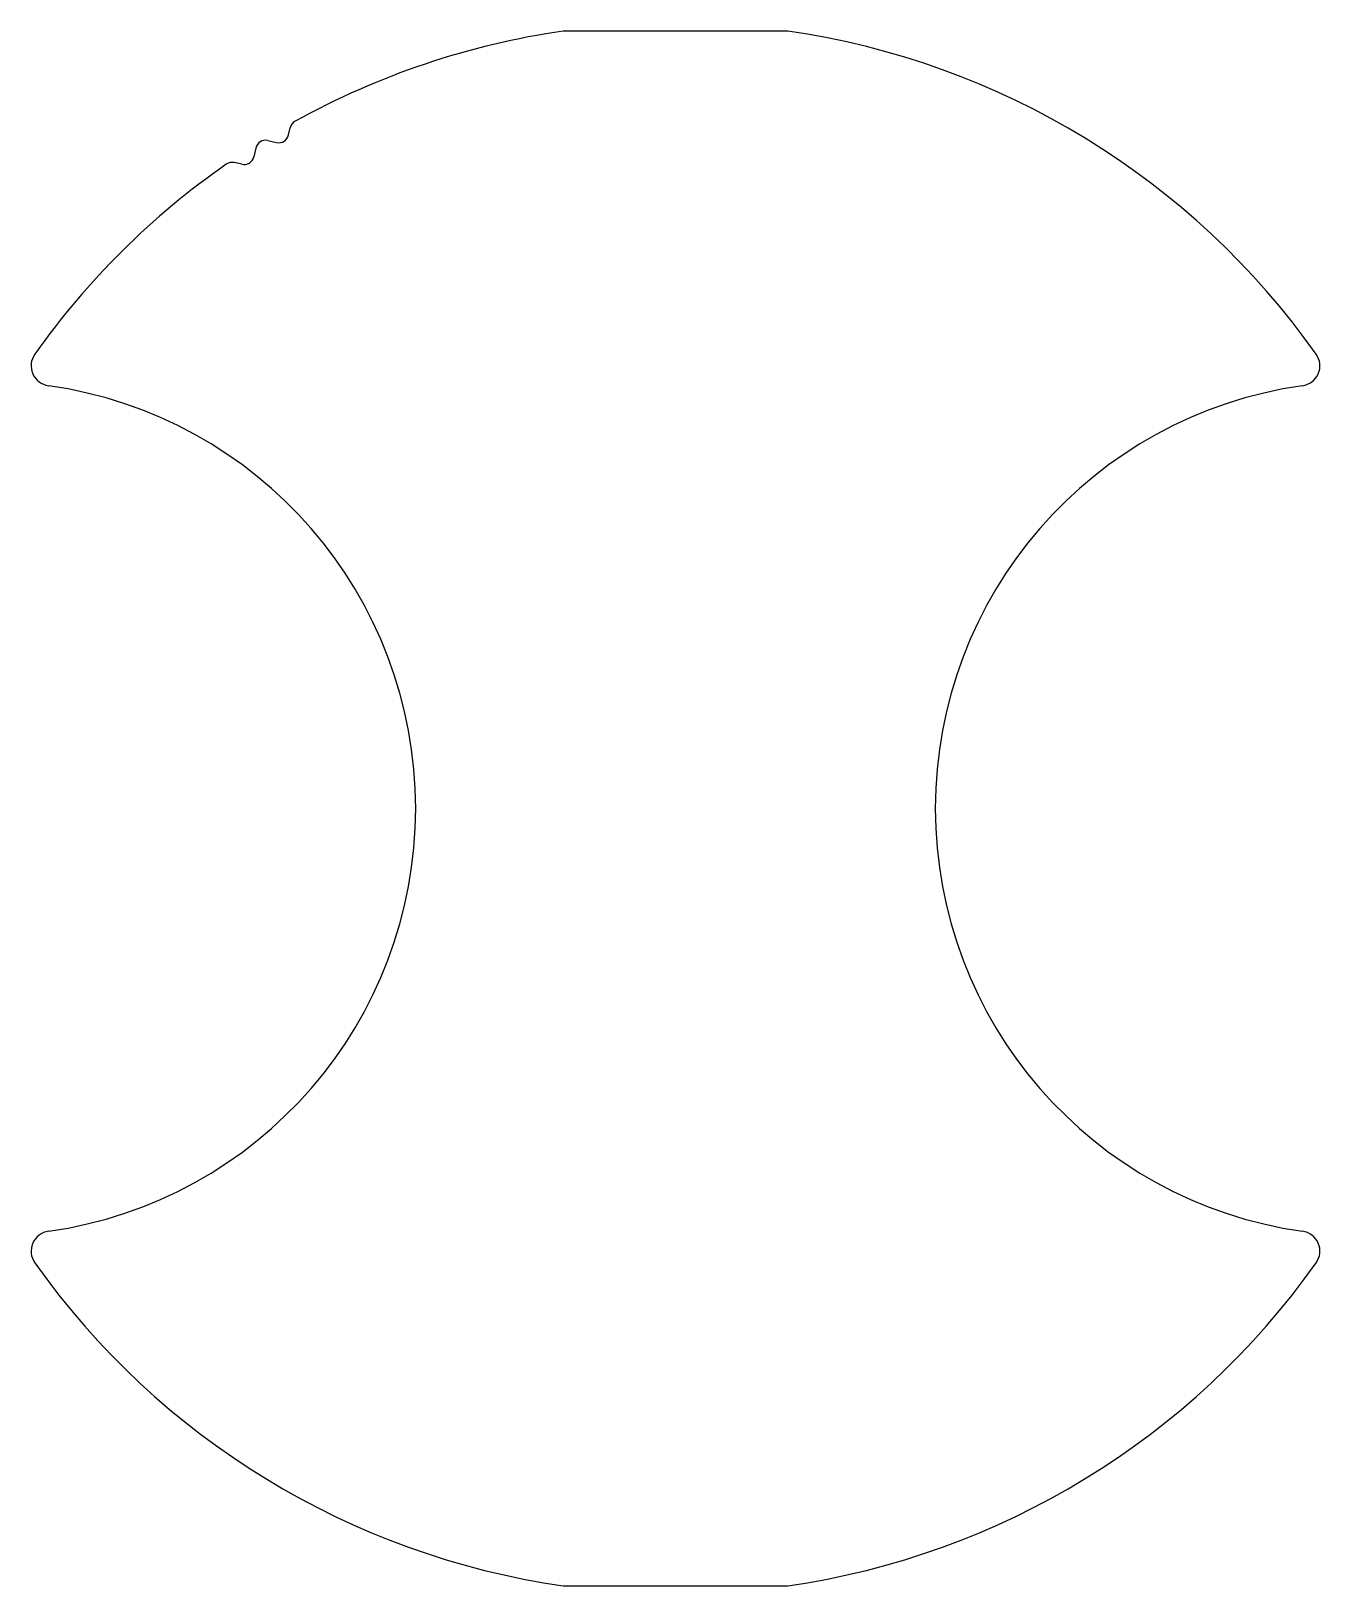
# Model space of a CAD drawing. Extents: x 2018.5 to 2050.5, y 1588.9 to 1627.5.
import ezdxf

# ---------------------------------------------------------------- set-up
doc = ezdxf.new("R2010")
doc.units = 0
doc.layers.get('0').update_dxf_attribs({"linetype": 'CONTINUOUS'})

msp = doc.modelspace()

# ---------------------------------------------------------------- linework, layer by layer
for p, q in [((2037.272, 1627.462), (2031.7, 1627.462)), ((2024.365, 1624.745), (2024.579, 1624.696)), ((2024.879, 1624.884), (2024.919, 1625.059)), ((2024.066, 1624.557), (2024.017, 1624.343)), ((2023.717, 1624.155), (2023.533, 1624.197)), ((2031.7, 1588.862), (2037.272, 1588.862))]:
    msp.add_line(p, q)
for centre, radius, start, end in [((2034.486, 1608.162), 19.5, 98.2131, 118.9695), ((2034.486, 1608.162), 19.5, 35.3433, 81.7869), ((2025.162, 1625.003), 0.25, 118.9695, 167.1357), ((2024.309, 1624.502), 0.25, 77.1357, 167.1357), ((2024.635, 1624.94), 0.25, 257.1357, 347.1357), ((2023.773, 1624.398), 0.25, 257.1357, 347.1357), ((2034.486, 1608.162), 19.5, 124.8814, 144.6567), ((2023.477, 1623.953), 0.25, 77.1357, 124.8814), ((2018.988, 1619.153), 0.5, 144.6567, 261.9642), ((2049.984, 1619.153), 0.5, 278.0358, 35.3433), ((2017.436, 1608.162), 10.6, 278.0358, 81.9642), ((2051.536, 1608.162), 10.6, 98.0358, 261.9642), ((2018.988, 1597.171), 0.5, 98.0358, 215.3433), ((2049.984, 1597.171), 0.5, 324.6567, 81.9642), ((2034.486, 1608.162), 19.5, 215.3433, 261.7869), ((2034.486, 1608.162), 19.5, 278.2131, 324.6567)]:
    msp.add_arc(centre, radius, start, end)

doc.saveas('drawing.dxf')
